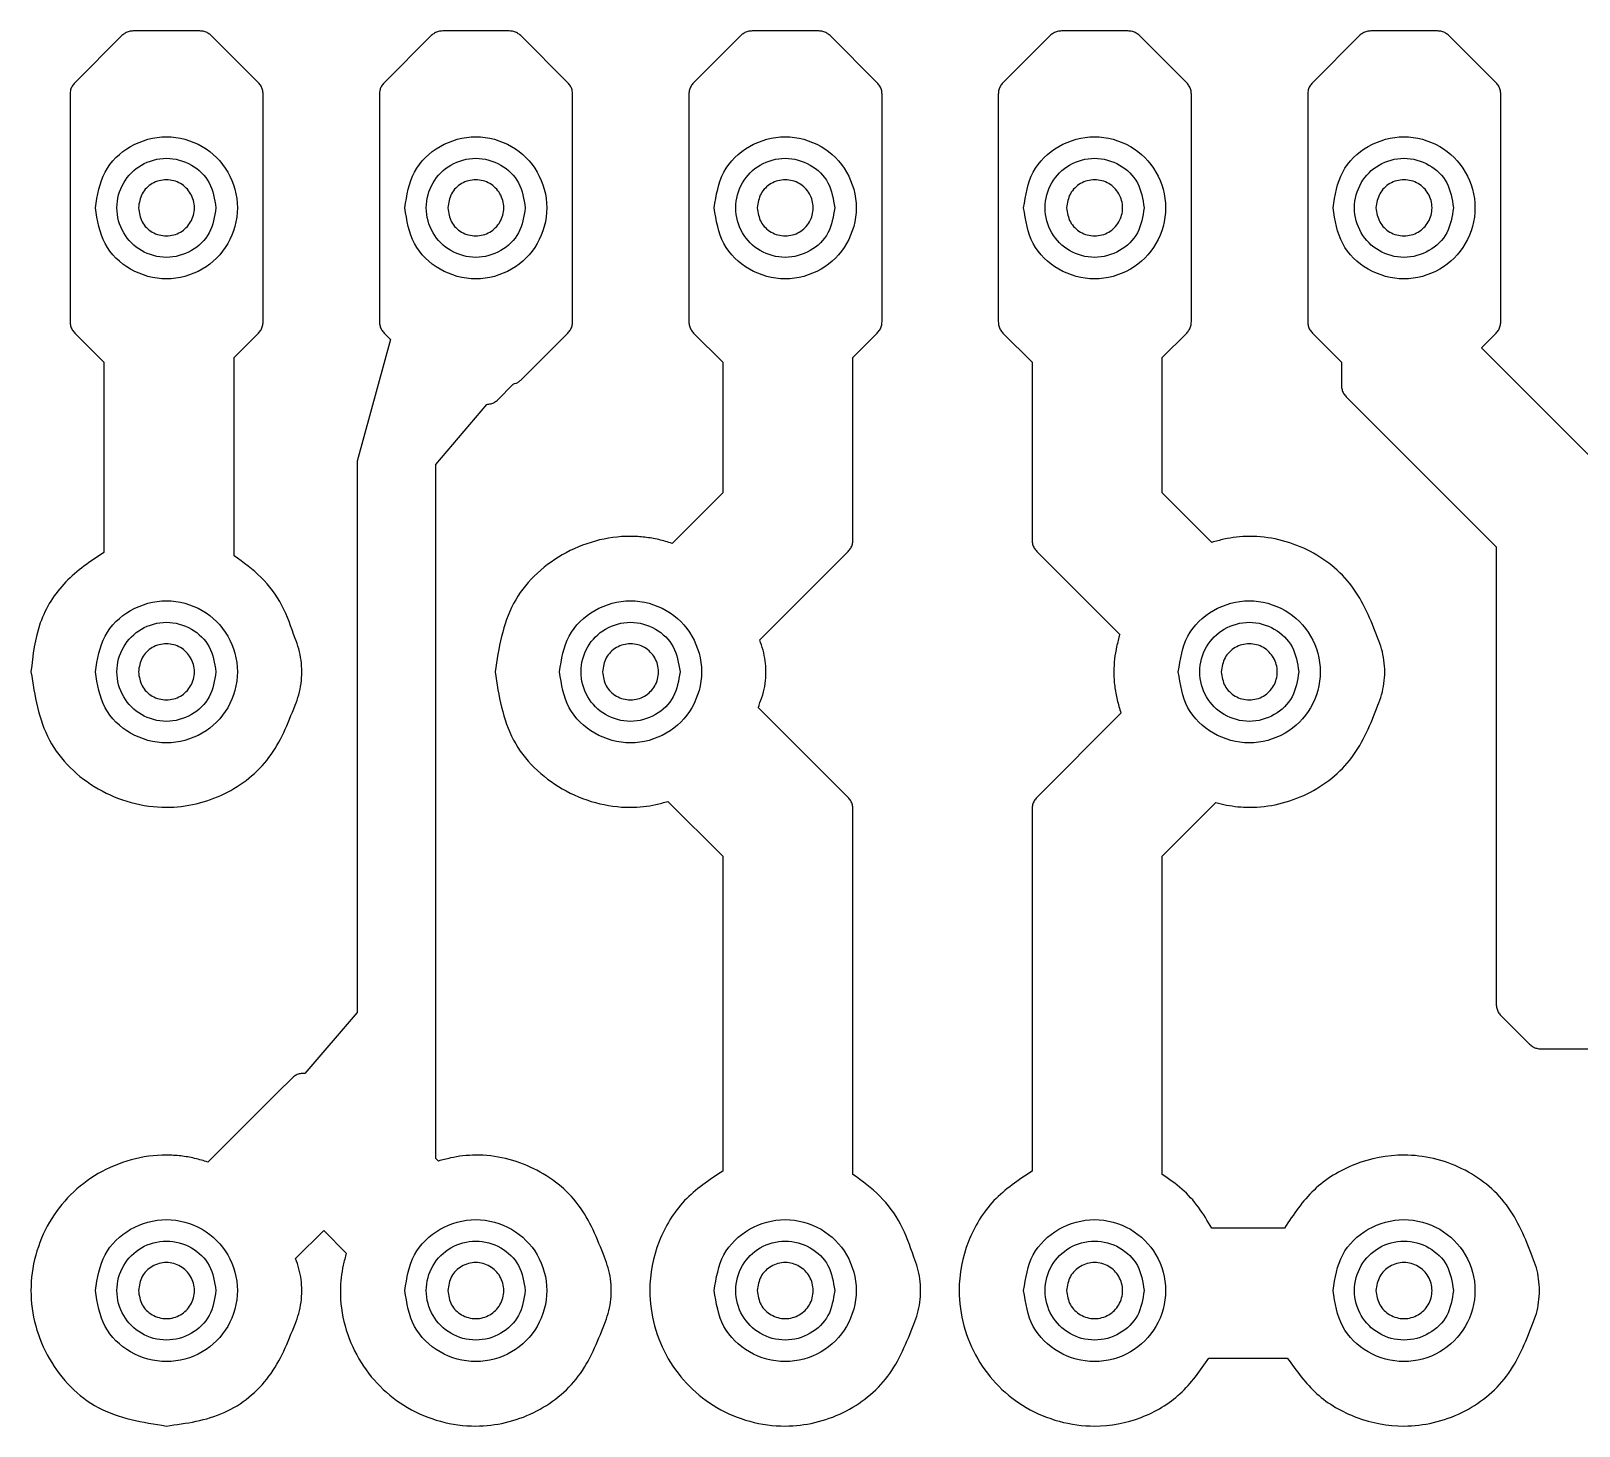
# Model space of a CAD drawing. Extents: x 3 to 107, y 3 to 87.
# Drawn here: x 31.87 to 44.57, y 15.51 to 26.96 of the extents above; entities that cross this region are included whole.
import ezdxf

# ---------------------------------------------------------------- set-up
doc = ezdxf.new("R2010")
doc.units = 0
doc.layers.add('ScottBernardi_VCdelay_PCB', color=7, linetype='CONTINUOUS')

msp = doc.modelspace()

# ---------------------------------------------------------------- linework, layer by layer
at = {"layer": 'ScottBernardi_VCdelay_PCB', "color": 7}
for points in [[(33.252833, 26.961747), (32.705675, 26.961747)], [(35.792833, 26.961747), (35.246028, 26.961747)], [(38.332833, 26.961747), (37.785675, 26.961747)], [(40.873186, 26.961747), (40.326381, 26.961747)], [(43.413539, 26.961747), (42.866381, 26.961747)], [(32.612189, 26.923294), (32.225192, 26.536297)], [(33.733317, 26.536297), (33.346319, 26.923294)], [(35.152542, 26.923294), (34.765192, 26.536297)], [(36.273317, 26.536297), (35.886319, 26.923294)], [(37.692189, 26.923294), (37.305544, 26.536297)], [(38.813317, 26.536297), (38.426319, 26.923294)], [(40.232894, 26.923294), (39.845544, 26.536297)], [(41.353669, 26.536297), (40.967025, 26.923294)], [(42.772542, 26.923294), (42.385544, 26.536297)], [(43.894022, 26.536297), (43.506672, 26.923294)], [(32.186386, 26.443164), (32.186386, 24.575206)], [(33.771769, 24.575206), (33.771769, 26.443164)], [(34.726739, 26.443164), (34.726739, 24.575206)], [(36.312122, 24.575206), (36.312122, 26.443164)], [(37.267092, 26.443164), (37.267092, 24.575206)], [(38.852475, 24.575206), (38.852475, 26.443164)], [(39.806739, 26.443164), (39.806739, 24.575206)], [(41.392122, 24.575206), (41.392122, 26.443164)], [(42.347092, 26.443164), (42.347092, 24.575206)], [(43.932475, 24.575206), (43.932475, 26.443164)], [(32.225192, 24.481367), (32.464375, 24.242183), (32.464375, 22.680436)], [(33.533292, 22.653272), (33.533292, 24.281694), (33.733317, 24.481367)], [(34.765192, 24.481367), (34.818461, 24.42845), (34.542942, 23.430442), (34.542942, 18.903244), (34.113964, 18.403006), (34.102322, 18.403006)], [(35.886319, 24.094369), (36.273317, 24.481367)], [(37.305544, 24.481367), (37.544375, 24.242183), (37.544375, 23.169739), (37.128803, 22.754519)], [(38.613292, 22.782389), (38.613292, 24.281694), (38.813317, 24.481367)], [(39.845544, 24.481367), (40.084375, 24.242889), (40.084375, 22.782389)], [(41.560044, 22.762986), (41.152939, 23.169739), (41.152939, 24.280989), (41.353669, 24.481367)], [(42.385544, 24.481367), (42.624375, 24.242536), (42.624375, 24.242536)], [(44.924839, 23.208544), (43.773019, 24.360364), (43.894022, 24.481367)], [(42.624375, 24.242536), (42.624375, 24.052036)], [(35.698642, 23.934208), (35.822819, 24.058386)], [(35.210044, 17.682986), (35.189583, 17.703094), (35.189583, 23.401161), (35.607272, 23.895756)], [(42.663181, 23.95855), (43.894375, 22.727003), (43.894375, 18.972036)], [(37.848117, 21.961828), (38.574839, 22.68855)], [(40.122828, 22.68855), (40.804042, 22.006983)], [(38.574839, 20.668544), (37.837533, 21.405497)], [(40.813919, 21.359989), (40.122828, 20.668544)], [(37.095289, 20.636089), (37.544375, 20.187003), (37.544375, 17.600083)], [(41.152939, 17.573625), (41.152939, 20.187003), (41.592147, 20.626211)], [(38.613292, 17.573272), (38.613292, 20.574706)], [(40.084375, 20.574706), (40.084375, 17.600083)], [(43.933181, 18.878197), (44.168836, 18.642894)], [(44.262322, 18.604089), (46.434375, 18.604089), (46.434375, 17.600083)], [(34.008836, 18.363847), (33.891008, 18.246019), (33.318803, 17.674167)], [(34.037764, 16.882181), (34.268833, 17.112897), (34.454394, 16.927336)], [(42.157297, 17.133006), (41.558986, 17.133006)], [(41.536056, 16.064442), (42.179875, 16.064442)]]:
    msp.add_lwpolyline(points, dxfattribs=at)
for points, knots in [([(32.705675, 26.961747), (32.694093, 26.960857), (32.671082, 26.959089), (32.638457, 26.945714), (32.620963, 26.930783), (32.612189, 26.923294)], [0, 0, 0, 0, 0.034719, 0.068977, 0.103444, 0.103444, 0.103444, 0.103444]), ([(33.346319, 26.923294), (33.337519, 26.930783), (33.319968, 26.945718), (33.287341, 26.959057), (33.264362, 26.960849), (33.252833, 26.961747)], [0, 0, 0, 0, 0.034529, 0.06886, 0.103423, 0.103423, 0.103423, 0.103423]), ([(35.246028, 26.961747), (35.234446, 26.960857), (35.211435, 26.959089), (35.17881, 26.945714), (35.161316, 26.930783), (35.152542, 26.923294)], [0, 0, 0, 0, 0.034719, 0.068977, 0.103444, 0.103444, 0.103444, 0.103444]), ([(35.886319, 26.923294), (35.877489, 26.930776), (35.859932, 26.945652), (35.827357, 26.959098), (35.804392, 26.96086), (35.792833, 26.961747)], [0, 0, 0, 0, 0.034591, 0.068777, 0.103418, 0.103418, 0.103418, 0.103418]), ([(37.785675, 26.961747), (37.774147, 26.960849), (37.751168, 26.959057), (37.718541, 26.945718), (37.70099, 26.930783), (37.692189, 26.923294)], [0, 0, 0, 0, 0.034563, 0.068894, 0.103423, 0.103423, 0.103423, 0.103423]), ([(38.426319, 26.923294), (38.417489, 26.930776), (38.399932, 26.945652), (38.367357, 26.959098), (38.344392, 26.96086), (38.332833, 26.961747)], [0, 0, 0, 0, 0.034591, 0.068777, 0.103418, 0.103418, 0.103418, 0.103418]), ([(40.326381, 26.961747), (40.314798, 26.960857), (40.291788, 26.959089), (40.259163, 26.945714), (40.241668, 26.930783), (40.232894, 26.923294)], [0, 0, 0, 0, 0.034719, 0.068977, 0.103444, 0.103444, 0.103444, 0.103444]), ([(40.967025, 26.923294), (40.958221, 26.930786), (40.940644, 26.945741), (40.907887, 26.959076), (40.884797, 26.960853), (40.873186, 26.961747)], [0, 0, 0, 0, 0.034539, 0.068955, 0.103764, 0.103764, 0.103764, 0.103764]), ([(42.866381, 26.961747), (42.854793, 26.960856), (42.831749, 26.959084), (42.799042, 26.945679), (42.781402, 26.930779), (42.772542, 26.923294)], [0, 0, 0, 0, 0.034732, 0.069075, 0.103739, 0.103739, 0.103739, 0.103739]), ([(43.506672, 26.923294), (43.497902, 26.93078), (43.480433, 26.945691), (43.447938, 26.959071), (43.425039, 26.960852), (43.413539, 26.961747)], [0, 0, 0, 0, 0.034456, 0.06863, 0.103103, 0.103103, 0.103103, 0.103103]), ([(32.225192, 26.536297), (32.217684, 26.527525), (32.202727, 26.51005), (32.189135, 26.477595), (32.187305, 26.454668), (32.186386, 26.443164)], [0, 0, 0, 0, 0.034512, 0.068751, 0.103235, 0.103235, 0.103235, 0.103235]), ([(33.771769, 26.443164), (33.770875, 26.454664), (33.769093, 26.477563), (33.755713, 26.510058), (33.740803, 26.527527), (33.733317, 26.536297)], [0, 0, 0, 0, 0.034473, 0.068646, 0.103103, 0.103103, 0.103103, 0.103103]), ([(34.765192, 26.536297), (34.757706, 26.527527), (34.742795, 26.510058), (34.729416, 26.477563), (34.727634, 26.454664), (34.726739, 26.443164)], [0, 0, 0, 0, 0.034456, 0.06863, 0.103103, 0.103103, 0.103103, 0.103103]), ([(36.312122, 26.443164), (36.311227, 26.454664), (36.309444, 26.477577), (36.295961, 26.510115), (36.280894, 26.527536), (36.273317, 26.536297)], [0, 0, 0, 0, 0.034475, 0.068683, 0.103291, 0.103291, 0.103291, 0.103291]), ([(37.305544, 26.536297), (37.298058, 26.5275), (37.283144, 26.509975), (37.2698, 26.477477), (37.267995, 26.45461), (37.267092, 26.443164)], [0, 0, 0, 0, 0.034519, 0.068765, 0.103082, 0.103082, 0.103082, 0.103082]), ([(38.852475, 26.443164), (38.85158, 26.454665), (38.849795, 26.477591), (38.836207, 26.510172), (38.820985, 26.527545), (38.813317, 26.536297)], [0, 0, 0, 0, 0.034476, 0.06872, 0.10348, 0.10348, 0.10348, 0.10348]), ([(39.845544, 26.536297), (39.837967, 26.527536), (39.8229, 26.510115), (39.809417, 26.477577), (39.807634, 26.454664), (39.806739, 26.443164)], [0, 0, 0, 0, 0.034608, 0.068816, 0.103291, 0.103291, 0.103291, 0.103291]), ([(41.392122, 26.443164), (41.391219, 26.45461), (41.389414, 26.477477), (41.37607, 26.509975), (41.361156, 26.5275), (41.353669, 26.536297)], [0, 0, 0, 0, 0.034317, 0.068563, 0.103082, 0.103082, 0.103082, 0.103082]), ([(42.385544, 26.536297), (42.378058, 26.527527), (42.363148, 26.510058), (42.349768, 26.477563), (42.347986, 26.454664), (42.347092, 26.443164)], [0, 0, 0, 0, 0.034456, 0.06863, 0.103103, 0.103103, 0.103103, 0.103103]), ([(43.932475, 26.443164), (43.93158, 26.454664), (43.929798, 26.477563), (43.916419, 26.510058), (43.901508, 26.527527), (43.894022, 26.536297)], [0, 0, 0, 0, 0.034473, 0.068646, 0.103103, 0.103103, 0.103103, 0.103103]), ([(32.394878, 25.509361), (32.410973, 25.40676), (32.442714, 25.204422), (32.674578, 24.98168), (32.97713, 24.89862), (33.282872, 24.98168), (33.50535, 25.204425), (33.588384, 25.509483), (33.505443, 25.814603), (33.282886, 26.037485), (32.97713, 26.120408), (32.674565, 26.037485), (32.442612, 25.8146), (32.410945, 25.612105), (32.394878, 25.509361)], [0, 0, 0, 0, 0.304385, 0.600272, 0.904829, 1.209386, 1.505273, 1.809658, 2.114434, 2.41033, 2.71487, 3.01941, 3.315306, 3.620082, 3.620082, 3.620082, 3.620082]), ([(34.934878, 25.509361), (34.950973, 25.40676), (34.982714, 25.204422), (35.214578, 24.98168), (35.51713, 24.89862), (35.822872, 24.98168), (36.04535, 25.204425), (36.128384, 25.509483), (36.045443, 25.814603), (35.822886, 26.037485), (35.51713, 26.120408), (35.214565, 26.037485), (34.982612, 25.8146), (34.950945, 25.612105), (34.934878, 25.509361)], [0, 0, 0, 0, 0.304385, 0.600272, 0.904829, 1.209386, 1.505273, 1.809658, 2.114434, 2.41033, 2.71487, 3.01941, 3.315306, 3.620082, 3.620082, 3.620082, 3.620082]), ([(37.475231, 25.509361), (37.491324, 25.406763), (37.52306, 25.204454), (37.754769, 24.981724), (38.057208, 24.898611), (38.362873, 24.981688), (38.58535, 25.204423), (38.668384, 25.509483), (38.585442, 25.814605), (38.362886, 26.037477), (38.057208, 26.120417), (37.754757, 26.037442), (37.522958, 25.814569), (37.491297, 25.612102), (37.475231, 25.509361)], [0, 0, 0, 0, 0.304382, 0.600204, 0.904521, 1.209079, 1.504965, 1.80935, 2.114127, 2.410022, 2.714562, 3.018863, 3.314694, 3.619467, 3.619467, 3.619467, 3.619467]), ([(40.014878, 25.509361), (40.030973, 25.40676), (40.062714, 25.204422), (40.294578, 24.98168), (40.59713, 24.89862), (40.902872, 24.98168), (41.12535, 25.204425), (41.208384, 25.509483), (41.125443, 25.814603), (40.902886, 26.037485), (40.59713, 26.120408), (40.294565, 26.037485), (40.062612, 25.8146), (40.030945, 25.612105), (40.014878, 25.509361)], [0, 0, 0, 0, 0.304385, 0.600272, 0.904829, 1.209386, 1.505273, 1.809658, 2.114434, 2.41033, 2.71487, 3.01941, 3.315306, 3.620082, 3.620082, 3.620082, 3.620082]), ([(42.554878, 25.509361), (42.570973, 25.406759), (42.602714, 25.20442), (42.834576, 24.981687), (43.137086, 24.898607), (43.442763, 24.981744), (43.665251, 25.204403), (43.748432, 25.509483), (43.665344, 25.814624), (43.442777, 26.03742), (43.137086, 26.120421), (42.834563, 26.037478), (42.602613, 25.814602), (42.570945, 25.612106), (42.554878, 25.509361)], [0, 0, 0, 0, 0.304385, 0.600272, 0.904829, 1.209235, 1.505177, 1.809583, 2.114379, 2.410331, 2.714719, 3.019259, 3.315155, 3.619931, 3.619931, 3.619931, 3.619931]), ([(33.384067, 25.509361), (33.372898, 25.581074), (33.350897, 25.722335), (33.189106, 25.87787), (32.97804, 25.935519), (32.764756, 25.877869), (32.609494, 25.722337), (32.551845, 25.509483), (32.609587, 25.29669), (32.764769, 25.141295), (32.97804, 25.083509), (33.189093, 25.141296), (33.350796, 25.296688), (33.37287, 25.437791), (33.384067, 25.509361)], [0, 0, 0, 0, 0.212699, 0.418977, 0.63144, 0.843903, 1.050181, 1.26288, 1.475189, 1.681457, 1.893937, 2.106418, 2.312686, 2.524994, 2.524994, 2.524994, 2.524994]), ([(35.924067, 25.509361), (35.912898, 25.581074), (35.890897, 25.722335), (35.729106, 25.87787), (35.51804, 25.935519), (35.304756, 25.877869), (35.149494, 25.722337), (35.091845, 25.509483), (35.149587, 25.29669), (35.304769, 25.141295), (35.51804, 25.083509), (35.729093, 25.141296), (35.890796, 25.296688), (35.91287, 25.437791), (35.924067, 25.509361)], [0, 0, 0, 0, 0.212699, 0.418977, 0.63144, 0.843903, 1.050181, 1.26288, 1.475189, 1.681457, 1.893937, 2.106418, 2.312686, 2.524994, 2.524994, 2.524994, 2.524994]), ([(38.464067, 25.509361), (38.452898, 25.581074), (38.430898, 25.722335), (38.269104, 25.877869), (38.058074, 25.935514), (37.84484, 25.87789), (37.68974, 25.722284), (37.632248, 25.509483), (37.689832, 25.296743), (37.844854, 25.141275), (38.058074, 25.083514), (38.269092, 25.141297), (38.430796, 25.296687), (38.45287, 25.437791), (38.464067, 25.509361)], [0, 0, 0, 0, 0.212699, 0.418977, 0.63144, 0.843815, 1.049973, 1.262648, 1.474933, 1.681081, 1.893473, 2.105953, 2.312222, 2.52453, 2.52453, 2.52453, 2.52453]), ([(41.004067, 25.509361), (40.992926, 25.58107), (40.970983, 25.722311), (40.809215, 25.877941), (40.59804, 25.935492), (40.384649, 25.87794), (40.229395, 25.722314), (40.171894, 25.509483), (40.229488, 25.296714), (40.384662, 25.141224), (40.598039, 25.083536), (40.809203, 25.141225), (40.970882, 25.296711), (40.992898, 25.437795), (41.004067, 25.509361)], [0, 0, 0, 0, 0.212679, 0.418901, 0.631516, 0.84413, 1.050353, 1.263031, 1.475319, 1.681532, 1.894164, 2.106795, 2.313009, 2.525296, 2.525296, 2.525296, 2.525296]), ([(43.544067, 25.509361), (43.532898, 25.581075), (43.510897, 25.722336), (43.349107, 25.877863), (43.138084, 25.935532), (42.924865, 25.877805), (42.769593, 25.722359), (42.711796, 25.509483), (42.769686, 25.296669), (42.924878, 25.14136), (43.138084, 25.083496), (43.349095, 25.141303), (43.510796, 25.296686), (43.53287, 25.437791), (43.544067, 25.509361)], [0, 0, 0, 0, 0.212699, 0.418977, 0.63144, 0.843752, 1.050085, 1.262805, 1.475134, 1.681458, 1.893787, 2.106267, 2.312535, 2.524844, 2.524844, 2.524844, 2.524844]), ([(32.747656, 25.509361), (32.753998, 25.549991), (32.766489, 25.630007), (32.858092, 25.718019), (32.977499, 25.750719), (33.098188, 25.718076), (33.186064, 25.62999), (33.218669, 25.509483), (33.185972, 25.389038), (33.098175, 25.301089), (32.977499, 25.26831), (32.858104, 25.301147), (32.76659, 25.389015), (32.754026, 25.468875), (32.747656, 25.509361)], [0, 0, 0, 0, 0.120512, 0.237338, 0.357442, 0.477697, 0.594468, 0.71496, 0.83506, 0.951822, 1.072094, 1.192215, 1.309032, 1.429153, 1.429153, 1.429153, 1.429153]), ([(35.287303, 25.509361), (35.293647, 25.549995), (35.306143, 25.63004), (35.397898, 25.718056), (35.517377, 25.750723), (35.638079, 25.718019), (35.725966, 25.630009), (35.758717, 25.509483), (35.725873, 25.389018), (35.638065, 25.301145), (35.517377, 25.268305), (35.397911, 25.30111), (35.306245, 25.388982), (35.293674, 25.46887), (35.287303, 25.509361)], [0, 0, 0, 0, 0.120515, 0.237406, 0.35775, 0.477853, 0.59468, 0.715192, 0.835313, 0.95213, 1.072251, 1.192611, 1.309493, 1.429617, 1.429617, 1.429617, 1.429617]), ([(37.828008, 25.509361), (37.834322, 25.549984), (37.846751, 25.629956), (37.93817, 25.718032), (38.05749, 25.750728), (38.178078, 25.71801), (38.265966, 25.630012), (38.298717, 25.509483), (38.265873, 25.389016), (38.178064, 25.301154), (38.05749, 25.2683), (37.938183, 25.301133), (37.846852, 25.389066), (37.834349, 25.468881), (37.828008, 25.509361)], [0, 0, 0, 0, 0.120488, 0.237194, 0.35721, 0.477314, 0.59414, 0.714652, 0.834773, 0.95159, 1.071711, 1.191743, 1.308441, 1.428538, 1.428538, 1.428538, 1.428538]), ([(40.367656, 25.509361), (40.373998, 25.549991), (40.38649, 25.630009), (40.47809, 25.718012), (40.597455, 25.750732), (40.718079, 25.718011), (40.805966, 25.630011), (40.838717, 25.509483), (40.805873, 25.389016), (40.718066, 25.301153), (40.597455, 25.268296), (40.478102, 25.301154), (40.386591, 25.389013), (40.374026, 25.468874), (40.367656, 25.509361)], [0, 0, 0, 0, 0.120512, 0.237338, 0.357442, 0.477546, 0.594372, 0.714884, 0.835005, 0.951822, 1.071943, 1.192064, 1.308881, 1.429002, 1.429002, 1.429002, 1.429002]), ([(42.907656, 25.509361), (42.913998, 25.549991), (42.926489, 25.630007), (43.018092, 25.718019), (43.137499, 25.750719), (43.258188, 25.718076), (43.346064, 25.62999), (43.378669, 25.509483), (43.345972, 25.389038), (43.258175, 25.301089), (43.137499, 25.26831), (43.018104, 25.301147), (42.92659, 25.389015), (42.914026, 25.468875), (42.907656, 25.509361)], [0, 0, 0, 0, 0.120512, 0.237338, 0.357442, 0.477697, 0.594468, 0.71496, 0.83506, 0.951822, 1.072094, 1.192215, 1.309032, 1.429153, 1.429153, 1.429153, 1.429153]), ([(32.186386, 24.575206), (32.187304, 24.56359), (32.18913, 24.540473), (32.202677, 24.507756), (32.217678, 24.490173), (32.225192, 24.481367)], [0, 0, 0, 0, 0.034822, 0.069301, 0.103896, 0.103896, 0.103896, 0.103896]), ([(33.733317, 24.481367), (33.740808, 24.490171), (33.755763, 24.507748), (33.769098, 24.540504), (33.770876, 24.563595), (33.771769, 24.575206)], [0, 0, 0, 0, 0.034539, 0.068955, 0.103764, 0.103764, 0.103764, 0.103764]), ([(34.726739, 24.575206), (34.727633, 24.563595), (34.72941, 24.540504), (34.742745, 24.507748), (34.7577, 24.490171), (34.765192, 24.481367)], [0, 0, 0, 0, 0.03481, 0.069225, 0.103764, 0.103764, 0.103764, 0.103764]), ([(36.273317, 24.481367), (36.280899, 24.490162), (36.296011, 24.507691), (36.309449, 24.540491), (36.311228, 24.563594), (36.312122, 24.575206)], [0, 0, 0, 0, 0.03469, 0.06914, 0.103952, 0.103952, 0.103952, 0.103952]), ([(37.267092, 24.575206), (37.267986, 24.563595), (37.269763, 24.540504), (37.283098, 24.507748), (37.298053, 24.490171), (37.305544, 24.481367)], [0, 0, 0, 0, 0.03481, 0.069225, 0.103764, 0.103764, 0.103764, 0.103764]), ([(38.813317, 24.481367), (38.82099, 24.490152), (38.836258, 24.507634), (38.849801, 24.540477), (38.851581, 24.563593), (38.852475, 24.575206)], [0, 0, 0, 0, 0.034843, 0.069328, 0.104141, 0.104141, 0.104141, 0.104141]), ([(39.806739, 24.575206), (39.807633, 24.563594), (39.809412, 24.540491), (39.82285, 24.507691), (39.837962, 24.490162), (39.845544, 24.481367)], [0, 0, 0, 0, 0.034811, 0.069261, 0.103952, 0.103952, 0.103952, 0.103952]), ([(41.353669, 24.481367), (41.361161, 24.490171), (41.376116, 24.507748), (41.389451, 24.540504), (41.391228, 24.563595), (41.392122, 24.575206)], [0, 0, 0, 0, 0.034539, 0.068955, 0.103764, 0.103764, 0.103764, 0.103764]), ([(42.347092, 24.575206), (42.347986, 24.563595), (42.349763, 24.540504), (42.363098, 24.507748), (42.378053, 24.490171), (42.385544, 24.481367)], [0, 0, 0, 0, 0.03481, 0.069225, 0.103764, 0.103764, 0.103764, 0.103764]), ([(43.894022, 24.481367), (43.901513, 24.490171), (43.916469, 24.507748), (43.929803, 24.540504), (43.931581, 24.563595), (43.932475, 24.575206)], [0, 0, 0, 0, 0.034539, 0.068955, 0.103764, 0.103764, 0.103764, 0.103764]), ([(35.822819, 24.058386), (35.823125, 24.058851), (35.823728, 24.05977), (35.824495, 24.06129), (35.830149, 24.068167), (35.848733, 24.067258), (35.86839, 24.079619), (35.880317, 24.089431), (35.886319, 24.094369)], [0, 0, 0, 0, 0.001668, 0.003295, 0.005098, 0.028008, 0.051019, 0.074335, 0.074335, 0.074335, 0.074335]), ([(42.624375, 24.052036), (42.625274, 24.040507), (42.627066, 24.017515), (42.640509, 23.984845), (42.655601, 23.967342), (42.663181, 23.95855)], [0, 0, 0, 0, 0.034565, 0.068931, 0.103611, 0.103611, 0.103611, 0.103611]), ([(35.607272, 23.895756), (35.618489, 23.89685), (35.640918, 23.899039), (35.672695, 23.912347), (35.689976, 23.926907), (35.698642, 23.934208)], [0, 0, 0, 0, 0.033697, 0.067376, 0.101245, 0.101245, 0.101245, 0.101245]), ([(37.128803, 22.754519), (37.092597, 22.765607), (37.019564, 22.787971), (36.905066, 22.807326), (36.633562, 22.823379), (36.208773, 22.706829), (35.767012, 22.281967), (35.70644, 21.89568), (35.675711, 21.699714)], [0, 0, 0, 0, 0.113505, 0.22896, 0.347317, 0.92835, 1.492877, 2.074146, 2.074146, 2.074146, 2.074146]), ([(38.574839, 22.68855), (38.58233, 22.697354), (38.597286, 22.714931), (38.61062, 22.747688), (38.612398, 22.770778), (38.613292, 22.782389)], [0, 0, 0, 0, 0.034539, 0.068955, 0.103764, 0.103764, 0.103764, 0.103764]), ([(40.084375, 22.782389), (40.085269, 22.770778), (40.087047, 22.747688), (40.100381, 22.714931), (40.115337, 22.697354), (40.122828, 22.68855)], [0, 0, 0, 0, 0.03481, 0.069225, 0.103764, 0.103764, 0.103764, 0.103764]), ([(42.923883, 21.974881), (42.864252, 22.125784), (42.746004, 22.425025), (42.352964, 22.735894), (41.994929, 22.821518), (41.762384, 22.807636), (41.65948, 22.790128), (41.593058, 22.771997), (41.560044, 22.762986)], [0, 0, 0, 0, 0.479682, 0.951206, 1.439256, 1.545229, 1.649083, 1.75171, 1.75171, 1.75171, 1.75171]), ([(32.464375, 22.680436), (32.353957, 22.606776), (32.133033, 22.459397), (31.910914, 22.105922), (31.88095, 21.836659), (31.865711, 21.699714)], [0, 0, 0, 0, 0.395558, 0.791431, 1.201142, 1.201142, 1.201142, 1.201142]), ([(34.034236, 21.974881), (34.002366, 22.066987), (33.939206, 22.249523), (33.764951, 22.48556), (33.610356, 22.59748), (33.533292, 22.653272)], [0, 0, 0, 0, 0.29137, 0.577439, 0.861794, 0.861794, 0.861794, 0.861794]), ([(32.394878, 21.699714), (32.41094, 21.596995), (32.442596, 21.394561), (32.674618, 21.171835), (32.97713, 21.08907), (33.28283, 21.171835), (33.505471, 21.394558), (33.58837, 21.699704), (33.505392, 22.004843), (33.282904, 22.22774), (32.97713, 22.310809), (32.674545, 22.227739), (32.442671, 22.004846), (32.410962, 21.802399), (32.394878, 21.699714)], [0, 0, 0, 0, 0.304688, 0.600464, 0.90498, 1.209496, 1.505272, 1.80996, 2.114584, 2.410536, 2.715096, 3.019657, 3.315608, 3.620233, 3.620233, 3.620233, 3.620233]), ([(36.204878, 21.699714), (36.220941, 21.596994), (36.252596, 21.394559), (36.484616, 21.171842), (36.787087, 21.089057), (37.092722, 21.1719), (37.315373, 21.394536), (37.398419, 21.699704), (37.315294, 22.004864), (37.092795, 22.227675), (36.787086, 22.310822), (36.484543, 22.227732), (36.252672, 22.004847), (36.220962, 21.8024), (36.204878, 21.699714)], [0, 0, 0, 0, 0.304688, 0.600464, 0.90498, 1.209345, 1.505176, 1.809884, 2.11453, 2.410536, 2.714946, 3.019506, 3.315457, 3.620082, 3.620082, 3.620082, 3.620082]), ([(41.284525, 21.699714), (41.300617, 21.596988), (41.332335, 21.394508), (41.564537, 21.171855), (41.867095, 21.089066), (42.172832, 21.171834), (42.395471, 21.394558), (42.47837, 21.699704), (42.395392, 22.004843), (42.172905, 22.227741), (41.867095, 22.310813), (41.564465, 22.227718), (41.33241, 22.004899), (41.300638, 21.802406), (41.284525, 21.699714)], [0, 0, 0, 0, 0.304712, 0.600608, 0.905212, 1.209728, 1.505504, 1.810192, 2.114817, 2.410768, 2.715329, 3.019978, 3.316049, 3.620698, 3.620698, 3.620698, 3.620698]), ([(33.384067, 21.699714), (33.372865, 21.771309), (33.35078, 21.912473), (33.189145, 22.068024), (32.978041, 22.125968), (32.764714, 22.068025), (32.609616, 21.91247), (32.551832, 21.699704), (32.609537, 21.48693), (32.764787, 21.33155), (32.97804, 21.273911), (33.189073, 21.33155), (33.350855, 21.486933), (33.372887, 21.628085), (33.384067, 21.699714)], [0, 0, 0, 0, 0.212397, 0.418785, 0.631289, 0.843793, 1.050182, 1.262579, 1.475038, 1.681252, 1.893711, 2.106171, 2.312384, 2.524844, 2.524844, 2.524844, 2.524844]), ([(33.384067, 21.699714), (33.372865, 21.771309), (33.35078, 21.912473), (33.189145, 22.068024), (32.978041, 22.125968), (32.764714, 22.068025), (32.609616, 21.91247), (32.551832, 21.699704), (32.609537, 21.48693), (32.764787, 21.33155), (32.97804, 21.273911), (33.189073, 21.33155), (33.350855, 21.486933), (33.372887, 21.628085), (33.384067, 21.699714)], [0, 0, 0, 0, 0.212397, 0.418785, 0.631289, 0.843793, 1.050182, 1.262579, 1.475038, 1.681252, 1.893711, 2.106171, 2.312384, 2.524844, 2.524844, 2.524844, 2.524844]), ([(37.194067, 21.699714), (37.182865, 21.771309), (37.160779, 21.912475), (36.999147, 22.068017), (36.788084, 22.125982), (36.574823, 22.06796), (36.419714, 21.912492), (36.361783, 21.699704), (36.419636, 21.486909), (36.574896, 21.331615), (36.788084, 21.273897), (36.999075, 21.331557), (37.160855, 21.486932), (37.182886, 21.628084), (37.194067, 21.699714)], [0, 0, 0, 0, 0.212397, 0.418785, 0.631289, 0.843642, 1.050086, 1.262503, 1.474984, 1.681252, 1.893561, 2.10602, 2.312233, 2.524693, 2.524693, 2.524693, 2.524693]), ([(37.194067, 21.699714), (37.182865, 21.771309), (37.160779, 21.912475), (36.999147, 22.068017), (36.788084, 22.125982), (36.574823, 22.06796), (36.419714, 21.912492), (36.361783, 21.699704), (36.419636, 21.486909), (36.574896, 21.331615), (36.788084, 21.273897), (36.999075, 21.331557), (37.160855, 21.486932), (37.182886, 21.628084), (37.194067, 21.699714)], [0, 0, 0, 0, 0.212397, 0.418785, 0.631289, 0.843642, 1.050086, 1.262503, 1.474984, 1.681252, 1.893561, 2.10602, 2.312233, 2.524693, 2.524693, 2.524693, 2.524693]), ([(40.804042, 22.006983), (40.795047, 21.974), (40.776959, 21.907666), (40.75975, 21.80488), (40.752927, 21.695872), (40.76063, 21.583073), (40.781191, 21.469322), (40.803055, 21.396282), (40.813919, 21.359989)], [0, 0, 0, 0, 0.102516, 0.206175, 0.31205, 0.429452, 0.544459, 0.658044, 0.658044, 0.658044, 0.658044]), ([(42.274067, 21.699714), (42.262865, 21.771309), (42.240779, 21.912473), (42.079146, 22.068025), (41.868007, 22.125973), (41.654629, 22.068004), (41.49937, 21.912523), (41.441429, 21.699704), (41.499291, 21.486877), (41.654703, 21.331571), (41.868007, 21.273906), (42.079074, 21.331549), (42.240855, 21.486934), (42.262886, 21.628085), (42.274067, 21.699714)], [0, 0, 0, 0, 0.212397, 0.418785, 0.631289, 0.843882, 1.050391, 1.262811, 1.475295, 1.681628, 1.894176, 2.106636, 2.312849, 2.525308, 2.525308, 2.525308, 2.525308]), ([(42.274067, 21.699714), (42.262865, 21.771309), (42.240779, 21.912473), (42.079146, 22.068025), (41.868007, 22.125973), (41.654629, 22.068004), (41.49937, 21.912523), (41.441429, 21.699704), (41.499291, 21.486877), (41.654703, 21.331571), (41.868007, 21.273906), (42.079074, 21.331549), (42.240855, 21.486934), (42.262886, 21.628085), (42.274067, 21.699714)], [0, 0, 0, 0, 0.212397, 0.418785, 0.631289, 0.843882, 1.050391, 1.262811, 1.475295, 1.681628, 1.894176, 2.106636, 2.312849, 2.525308, 2.525308, 2.525308, 2.525308]), ([(32.747656, 21.699714), (32.754014, 21.740284), (32.766548, 21.820253), (32.858072, 21.908272), (32.977499, 21.94112), (33.098208, 21.90833), (33.186007, 21.820232), (33.218669, 21.699748), (33.186029, 21.57928), (33.098155, 21.491343), (32.977499, 21.458711), (32.858124, 21.4914), (32.766532, 21.579261), (32.754009, 21.659168), (32.747656, 21.699714)], [0, 0, 0, 0, 0.12036, 0.237242, 0.357367, 0.477642, 0.594469, 0.714809, 0.83506, 0.951767, 1.072019, 1.192119, 1.308881, 1.429153, 1.429153, 1.429153, 1.429153]), ([(34.034236, 21.4249), (34.045122, 21.4536), (34.067118, 21.511589), (34.085245, 21.604259), (34.091838, 21.699613), (34.08524, 21.794977), (34.067018, 21.887725), (34.045113, 21.945964), (34.034236, 21.974881)], [0, 0, 0, 0, 0.091948, 0.185785, 0.282021, 0.377958, 0.471808, 0.564361, 0.564361, 0.564361, 0.564361]), ([(36.557656, 21.699714), (36.564014, 21.740284), (36.576548, 21.820253), (36.668072, 21.908272), (36.787499, 21.94112), (36.908208, 21.90833), (36.996007, 21.820232), (37.028669, 21.699748), (36.996029, 21.57928), (36.908155, 21.491343), (36.787499, 21.458711), (36.668124, 21.4914), (36.576532, 21.579261), (36.564009, 21.659168), (36.557656, 21.699714)], [0, 0, 0, 0, 0.12036, 0.237242, 0.357367, 0.477642, 0.594469, 0.714809, 0.83506, 0.951767, 1.072019, 1.192119, 1.308881, 1.429153, 1.429153, 1.429153, 1.429153]), ([(37.837533, 21.405497), (37.838196, 21.407737), (37.839495, 21.412123), (37.842155, 21.418408), (37.851083, 21.452489), (37.878107, 21.511266), (37.894796, 21.604434), (37.901922, 21.698058), (37.89534, 21.790359), (37.877968, 21.878496), (37.858021, 21.93418), (37.848117, 21.961828)], [0, 0, 0, 0, 0.007004, 0.013714, 0.020425, 0.112551, 0.206345, 0.30251, 0.393804, 0.483045, 0.571049, 0.571049, 0.571049, 0.571049]), ([(41.637303, 21.699714), (41.643663, 21.740289), (41.656202, 21.820286), (41.747878, 21.908309), (41.867377, 21.941124), (41.988098, 21.908274), (42.075909, 21.820251), (42.108717, 21.699748), (42.07593, 21.57926), (41.988045, 21.4914), (41.867377, 21.458707), (41.747931, 21.491364), (41.656186, 21.579228), (41.643658, 21.659164), (41.637303, 21.699714)], [0, 0, 0, 0, 0.120364, 0.23731, 0.357674, 0.477799, 0.594681, 0.715041, 0.835313, 0.952075, 1.072175, 1.192515, 1.309342, 1.429617, 1.429617, 1.429617, 1.429617]), ([(42.923883, 21.4249), (42.934792, 21.453601), (42.956835, 21.511593), (42.975169, 21.604242), (42.981876, 21.699613), (42.975164, 21.794994), (42.956735, 21.887721), (42.934783, 21.945963), (42.923883, 21.974881)], [0, 0, 0, 0, 0.091978, 0.185849, 0.282092, 0.378035, 0.471918, 0.564501, 0.564501, 0.564501, 0.564501]), ([(31.865711, 21.699714), (31.89642, 21.503836), (31.956963, 21.117667), (32.399161, 20.692891), (32.946553, 20.542493), (33.462742, 20.663255), (33.856399, 20.974725), (33.974615, 21.273976), (34.034236, 21.4249)], [0, 0, 0, 0, 0.58103, 1.145492, 1.726522, 2.214643, 2.68625, 3.166113, 3.166113, 3.166113, 3.166113]), ([(35.675711, 21.699714), (35.706451, 21.50382), (35.767055, 21.117617), (36.208802, 20.693086), (36.629563, 20.577141), (36.893211, 20.591789), (36.996284, 20.608388), (37.06245, 20.626901), (37.095289, 20.636089)], [0, 0, 0, 0, 0.58103, 1.145492, 1.726522, 1.832939, 1.9367, 2.038943, 2.038943, 2.038943, 2.038943]), ([(41.592147, 20.626211), (41.621903, 20.619111), (41.681731, 20.604835), (41.773835, 20.591182), (41.998794, 20.579395), (42.352954, 20.663718), (42.74607, 20.974649), (42.864267, 21.273941), (42.923883, 21.4249)], [0, 0, 0, 0, 0.091748, 0.18447, 0.278844, 0.766877, 1.238351, 1.718174, 1.718174, 1.718174, 1.718174]), ([(38.613292, 20.574706), (38.612401, 20.586293), (38.610629, 20.609338), (38.597224, 20.642044), (38.582324, 20.659684), (38.574839, 20.668544)], [0, 0, 0, 0, 0.034732, 0.069075, 0.103739, 0.103739, 0.103739, 0.103739]), ([(40.122828, 20.668544), (40.115343, 20.659684), (40.100443, 20.642044), (40.087038, 20.609338), (40.085266, 20.586293), (40.084375, 20.574706)], [0, 0, 0, 0, 0.034664, 0.069007, 0.103739, 0.103739, 0.103739, 0.103739]), ([(43.894375, 18.972036), (43.89529, 18.960444), (43.89711, 18.937373), (43.910728, 18.904706), (43.925674, 18.88706), (43.933181, 18.878197)], [0, 0, 0, 0, 0.034744, 0.069151, 0.103871, 0.103871, 0.103871, 0.103871]), ([(44.168836, 18.642894), (44.177612, 18.635384), (44.195113, 18.620407), (44.227697, 18.606819), (44.250735, 18.605003), (44.262322, 18.604089)], [0, 0, 0, 0, 0.034522, 0.068845, 0.103576, 0.103576, 0.103576, 0.103576]), ([(34.102322, 18.403006), (34.090734, 18.402092), (34.067683, 18.400274), (34.035056, 18.386582), (34.017603, 18.371449), (34.008836, 18.363847)], [0, 0, 0, 0, 0.034733, 0.069091, 0.103765, 0.103765, 0.103765, 0.103765]), ([(33.318803, 17.674167), (33.282604, 17.685326), (33.209602, 17.70783), (33.095039, 17.727037), (32.823751, 17.742931), (32.394854, 17.626446), (31.970918, 17.202034), (31.812399, 16.618677), (31.970713, 16.04148), (32.395653, 15.598941), (32.7818, 15.538444), (32.977667, 15.507758)], [0, 0, 0, 0, 0.113547, 0.22899, 0.347342, 0.928371, 1.492834, 2.073863, 2.654893, 3.219356, 3.800385, 3.800385, 3.800385, 3.800385]), ([(36.573883, 16.894528), (36.514267, 17.04549), (36.396073, 17.344789), (36.002944, 17.65567), (35.644923, 17.741065), (35.412398, 17.72735), (35.309475, 17.71006), (35.243057, 17.691975), (35.210044, 17.682986)], [0, 0, 0, 0, 0.479822, 0.951297, 1.439329, 1.545296, 1.649122, 1.751727, 1.751727, 1.751727, 1.751727]), ([(44.193883, 16.894528), (44.134284, 17.045447), (44.016122, 17.34466), (43.62275, 17.656181), (43.163486, 17.763568), (42.731385, 17.679555), (42.377899, 17.46598), (42.230788, 17.243932), (42.157297, 17.133006)], [0, 0, 0, 0, 0.479822, 0.951297, 1.439329, 1.849274, 2.24511, 2.640248, 2.640248, 2.640248, 2.640248]), ([(37.544375, 17.600083), (37.433485, 17.52652), (37.211554, 17.379294), (36.998048, 17.025647), (36.908529, 16.563443), (37.051115, 16.037259), (37.47556, 15.613049), (38.027468, 15.462489), (38.542486, 15.583166), (38.93644, 15.894578), (39.054388, 16.193911), (39.113883, 16.3449)], [0, 0, 0, 0, 0.39521, 0.790956, 1.200653, 1.781679, 2.346077, 2.926867, 3.414958, 3.886444, 4.366336, 4.366336, 4.366336, 4.366336]), ([(39.113883, 16.894528), (39.08212, 16.986676), (39.019182, 17.169265), (38.844817, 17.405251), (38.690339, 17.517358), (38.613292, 17.573272)], [0, 0, 0, 0, 0.291362, 0.577324, 0.861874, 0.861874, 0.861874, 0.861874]), ([(40.084375, 17.600083), (39.973396, 17.526531), (39.75133, 17.379355), (39.5377, 17.025669), (39.448169, 16.563441), (39.590806, 16.037239), (40.015236, 15.612963), (40.534349, 15.471761), (40.98275, 15.555343), (41.318994, 15.754824), (41.463639, 15.961146), (41.536056, 16.064442)], [0, 0, 0, 0, 0.395406, 0.791201, 1.2009, 1.781929, 2.346392, 2.927422, 3.316461, 3.690509, 4.065534, 4.065534, 4.065534, 4.065534]), ([(41.558986, 17.133006), (41.524687, 17.191551), (41.456435, 17.308049), (41.318737, 17.45873), (41.208221, 17.535315), (41.152939, 17.573625)], [0, 0, 0, 0, 0.203243, 0.404428, 0.60579, 0.60579, 0.60579, 0.60579]), ([(32.394878, 16.619714), (32.41094, 16.516995), (32.442596, 16.314561), (32.674618, 16.091835), (32.97713, 16.00907), (33.282833, 16.091836), (33.505463, 16.314557), (33.588379, 16.619626), (33.505349, 16.924649), (33.282872, 17.147396), (32.97713, 17.230454), (32.674578, 17.147395), (32.442714, 16.924653), (32.410973, 16.722315), (32.394878, 16.619714)], [0, 0, 0, 0, 0.304688, 0.600464, 0.90498, 1.209496, 1.505272, 1.80996, 2.114345, 2.410231, 2.714789, 3.019346, 3.315232, 3.619618, 3.619618, 3.619618, 3.619618]), ([(34.934878, 16.619714), (34.95094, 16.516995), (34.982596, 16.314561), (35.214618, 16.091835), (35.51713, 16.00907), (35.822833, 16.091836), (36.045463, 16.314557), (36.128379, 16.619626), (36.045349, 16.924649), (35.822872, 17.147396), (35.51713, 17.230454), (35.214578, 17.147395), (34.982714, 16.924653), (34.950973, 16.722315), (34.934878, 16.619714)], [0, 0, 0, 0, 0.304688, 0.600464, 0.90498, 1.209496, 1.505272, 1.80996, 2.114345, 2.410231, 2.714789, 3.019346, 3.315232, 3.619618, 3.619618, 3.619618, 3.619618]), ([(37.475231, 16.619714), (37.491292, 16.516998), (37.522942, 16.314592), (37.754809, 16.091878), (38.057208, 16.009061), (38.362833, 16.091844), (38.585463, 16.314555), (38.66838, 16.619626), (38.585349, 16.924651), (38.362873, 17.147388), (38.057208, 17.230464), (37.754769, 17.147351), (37.52306, 16.924621), (37.491324, 16.722312), (37.475231, 16.619714)], [0, 0, 0, 0, 0.304685, 0.600396, 0.904672, 1.209188, 1.504964, 1.809652, 2.114037, 2.409924, 2.714481, 3.018798, 3.31462, 3.619002, 3.619002, 3.619002, 3.619002]), ([(40.014878, 16.619714), (40.03094, 16.516995), (40.062596, 16.314561), (40.294618, 16.091835), (40.59713, 16.00907), (40.902833, 16.091836), (41.125463, 16.314557), (41.208379, 16.619626), (41.125349, 16.924649), (40.902872, 17.147396), (40.59713, 17.230454), (40.294578, 17.147395), (40.062714, 16.924653), (40.030973, 16.722315), (40.014878, 16.619714)], [0, 0, 0, 0, 0.304688, 0.600464, 0.90498, 1.209496, 1.505272, 1.80996, 2.114345, 2.410231, 2.714789, 3.019346, 3.315232, 3.619618, 3.619618, 3.619618, 3.619618]), ([(42.554878, 16.619714), (42.570941, 16.516994), (42.602596, 16.314559), (42.834616, 16.091842), (43.137086, 16.009057), (43.442724, 16.0919), (43.665364, 16.314535), (43.748428, 16.619626), (43.66525, 16.924671), (43.442763, 17.147331), (43.137086, 17.230468), (42.834576, 17.147388), (42.602714, 16.924655), (42.570973, 16.722316), (42.554878, 16.619714)], [0, 0, 0, 0, 0.304688, 0.600464, 0.90498, 1.209345, 1.505176, 1.809884, 2.11429, 2.410232, 2.714638, 3.019195, 3.315082, 3.619467, 3.619467, 3.619467, 3.619467]), ([(33.384067, 16.619714), (33.372903, 16.691402), (33.350914, 16.832602), (33.189053, 16.987977), (32.978039, 17.045468), (32.764813, 16.987977), (32.609459, 16.832602), (32.551876, 16.619714), (32.609459, 16.406826), (32.764813, 16.25145), (32.978039, 16.19396), (33.189053, 16.25145), (33.350914, 16.406826), (33.372903, 16.548026), (33.384067, 16.619714)], [0, 0, 0, 0, 0.212611, 0.418769, 0.631208, 0.843647, 1.049805, 1.262416, 1.475027, 1.681185, 1.893624, 2.106063, 2.312221, 2.524832, 2.524832, 2.524832, 2.524832]), ([(33.384067, 16.619714), (33.372903, 16.691402), (33.350914, 16.832602), (33.189053, 16.987977), (32.978039, 17.045468), (32.764813, 16.987977), (32.609459, 16.832602), (32.551876, 16.619714), (32.609459, 16.406826), (32.764813, 16.25145), (32.978039, 16.19396), (33.189053, 16.25145), (33.350914, 16.406826), (33.372903, 16.548026), (33.384067, 16.619714)], [0, 0, 0, 0, 0.212611, 0.418769, 0.631208, 0.843647, 1.049805, 1.262416, 1.475027, 1.681185, 1.893624, 2.106063, 2.312221, 2.524832, 2.524832, 2.524832, 2.524832]), ([(34.454394, 16.927336), (34.44541, 16.894272), (34.427353, 16.827824), (34.410014, 16.724892), (34.394621, 16.461591), (34.51133, 16.036852), (34.935214, 15.613109), (35.487393, 15.462475), (36.002422, 15.583158), (36.396268, 15.894641), (36.514325, 16.193918), (36.573883, 16.3449)], [0, 0, 0, 0, 0.102757, 0.206506, 0.312394, 0.893424, 1.457886, 2.038916, 2.526931, 2.998356, 3.478318, 3.478318, 3.478318, 3.478318]), ([(35.924067, 16.619714), (35.912903, 16.691402), (35.890914, 16.832602), (35.729053, 16.987977), (35.518039, 17.045468), (35.304813, 16.987977), (35.149459, 16.832602), (35.091876, 16.619714), (35.149459, 16.406826), (35.304813, 16.25145), (35.518039, 16.19396), (35.729053, 16.25145), (35.890914, 16.406826), (35.912903, 16.548026), (35.924067, 16.619714)], [0, 0, 0, 0, 0.212611, 0.418769, 0.631208, 0.843647, 1.049805, 1.262416, 1.475027, 1.681185, 1.893624, 2.106063, 2.312221, 2.524832, 2.524832, 2.524832, 2.524832]), ([(35.924067, 16.619714), (35.912903, 16.691402), (35.890914, 16.832602), (35.729053, 16.987977), (35.518039, 17.045468), (35.304813, 16.987977), (35.149459, 16.832602), (35.091876, 16.619714), (35.149459, 16.406826), (35.304813, 16.25145), (35.518039, 16.19396), (35.729053, 16.25145), (35.890914, 16.406826), (35.912903, 16.548026), (35.924067, 16.619714)], [0, 0, 0, 0, 0.212611, 0.418769, 0.631208, 0.843647, 1.049805, 1.262416, 1.475027, 1.681185, 1.893624, 2.106063, 2.312221, 2.524832, 2.524832, 2.524832, 2.524832]), ([(38.464067, 16.619714), (38.452903, 16.691402), (38.430914, 16.832602), (38.269052, 16.987976), (38.058073, 17.045464), (37.844897, 16.987998), (37.689705, 16.832548), (37.632279, 16.619714), (37.689705, 16.406879), (37.844897, 16.25143), (38.058073, 16.193964), (38.269052, 16.251451), (38.430914, 16.406826), (38.452903, 16.548026), (38.464067, 16.619714)], [0, 0, 0, 0, 0.212611, 0.418769, 0.631208, 0.843559, 1.049596, 1.262184, 1.474771, 1.680808, 1.893159, 2.105598, 2.311756, 2.524367, 2.524367, 2.524367, 2.524367]), ([(38.464067, 16.619714), (38.452903, 16.691402), (38.430914, 16.832602), (38.269052, 16.987976), (38.058073, 17.045464), (37.844897, 16.987998), (37.689705, 16.832548), (37.632279, 16.619714), (37.689705, 16.406879), (37.844897, 16.25143), (38.058073, 16.193964), (38.269052, 16.251451), (38.430914, 16.406826), (38.452903, 16.548026), (38.464067, 16.619714)], [0, 0, 0, 0, 0.212611, 0.418769, 0.631208, 0.843559, 1.049596, 1.262184, 1.474771, 1.680808, 1.893159, 2.105598, 2.311756, 2.524367, 2.524367, 2.524367, 2.524367]), ([(41.004067, 16.619714), (40.992931, 16.691398), (40.970999, 16.832578), (40.809163, 16.988049), (40.598039, 17.045441), (40.384706, 16.988049), (40.22936, 16.832578), (40.171925, 16.619714), (40.22936, 16.40685), (40.384706, 16.251379), (40.598039, 16.193986), (40.809163, 16.251379), (40.970999, 16.40685), (40.992931, 16.54803), (41.004067, 16.619714)], [0, 0, 0, 0, 0.21259, 0.418693, 0.631283, 0.843874, 1.049976, 1.262567, 1.475157, 1.68126, 1.89385, 2.106441, 2.312543, 2.525134, 2.525134, 2.525134, 2.525134]), ([(41.004067, 16.619714), (40.992931, 16.691398), (40.970999, 16.832578), (40.809163, 16.988049), (40.598039, 17.045441), (40.384706, 16.988049), (40.22936, 16.832578), (40.171925, 16.619714), (40.22936, 16.40685), (40.384706, 16.251379), (40.598039, 16.193986), (40.809163, 16.251379), (40.970999, 16.40685), (40.992931, 16.54803), (41.004067, 16.619714)], [0, 0, 0, 0, 0.21259, 0.418693, 0.631283, 0.843874, 1.049976, 1.262567, 1.475157, 1.68126, 1.89385, 2.106441, 2.312543, 2.525134, 2.525134, 2.525134, 2.525134]), ([(43.544067, 16.619714), (43.532903, 16.691402), (43.510913, 16.832603), (43.349055, 16.98797), (43.138083, 17.045482), (42.924922, 16.987913), (42.769558, 16.832623), (42.711828, 16.619714), (42.769558, 16.406805), (42.924922, 16.251515), (43.138083, 16.193946), (43.349055, 16.251457), (43.510913, 16.406824), (43.532903, 16.548025), (43.544067, 16.619714)], [0, 0, 0, 0, 0.212611, 0.418769, 0.631208, 0.843496, 1.049709, 1.26234, 1.474972, 1.681185, 1.893473, 2.105912, 2.31207, 2.524681, 2.524681, 2.524681, 2.524681]), ([(43.544067, 16.619714), (43.532903, 16.691402), (43.510913, 16.832603), (43.349055, 16.98797), (43.138083, 17.045482), (42.924922, 16.987913), (42.769558, 16.832623), (42.711828, 16.619714), (42.769558, 16.406805), (42.924922, 16.251515), (43.138083, 16.193946), (43.349055, 16.251457), (43.510913, 16.406824), (43.532903, 16.548025), (43.544067, 16.619714)], [0, 0, 0, 0, 0.212611, 0.418769, 0.631208, 0.843496, 1.049709, 1.26234, 1.474972, 1.681185, 1.893473, 2.105912, 2.31207, 2.524681, 2.524681, 2.524681, 2.524681]), ([(32.747656, 16.619714), (32.754026, 16.6602), (32.76659, 16.74006), (32.858104, 16.827928), (32.977498, 16.860765), (33.098177, 16.827986), (33.185964, 16.740038), (33.218678, 16.61967), (33.186021, 16.499279), (33.098157, 16.411344), (32.977498, 16.378711), (32.858124, 16.4114), (32.766531, 16.499261), (32.754009, 16.579168), (32.747656, 16.619714)], [0, 0, 0, 0, 0.120121, 0.236938, 0.357059, 0.477331, 0.594093, 0.714193, 0.834445, 0.951151, 1.071403, 1.191503, 1.308265, 1.428537, 1.428537, 1.428537, 1.428537]), ([(34.034236, 16.3449), (34.045123, 16.3736), (34.067121, 16.431589), (34.08523, 16.52426), (34.091794, 16.618171), (34.085436, 16.710619), (34.068142, 16.798976), (34.047836, 16.854594), (34.037764, 16.882181)], [0, 0, 0, 0, 0.091948, 0.185785, 0.282021, 0.373637, 0.463048, 0.551042, 0.551042, 0.551042, 0.551042]), ([(35.287303, 16.619714), (35.293674, 16.660205), (35.306245, 16.740093), (35.397911, 16.827965), (35.517376, 16.86077), (35.638067, 16.82793), (35.725865, 16.740058), (35.758726, 16.61967), (35.725922, 16.499259), (35.638047, 16.4114), (35.517376, 16.378707), (35.397931, 16.411364), (35.306186, 16.499228), (35.293658, 16.579164), (35.287303, 16.619714)], [0, 0, 0, 0, 0.120124, 0.237006, 0.357367, 0.477488, 0.594305, 0.714426, 0.834698, 0.95146, 1.07156, 1.1919, 1.308726, 1.429002, 1.429002, 1.429002, 1.429002]), ([(36.573883, 16.3449), (36.584792, 16.373601), (36.606835, 16.431593), (36.625167, 16.524242), (36.63188, 16.619557), (36.625148, 16.714874), (36.60676, 16.807495), (36.584785, 16.865668), (36.573883, 16.894528)], [0, 0, 0, 0, 0.091978, 0.185849, 0.282092, 0.377865, 0.471736, 0.564158, 0.564158, 0.564158, 0.564158]), ([(37.828008, 16.619714), (37.834349, 16.660194), (37.846852, 16.740009), (37.938183, 16.827942), (38.057489, 16.860775), (38.178067, 16.827921), (38.265865, 16.74006), (38.298726, 16.61967), (38.265922, 16.499257), (38.178047, 16.411409), (38.057489, 16.378702), (37.938203, 16.411387), (37.846793, 16.499312), (37.834333, 16.579175), (37.828008, 16.619714)], [0, 0, 0, 0, 0.120097, 0.236794, 0.356827, 0.476948, 0.593765, 0.713886, 0.834158, 0.95092, 1.07102, 1.191032, 1.307674, 1.427922, 1.427922, 1.427922, 1.427922]), ([(39.113883, 16.3449), (39.124863, 16.373595), (39.147042, 16.431553), (39.16524, 16.524253), (39.171843, 16.619557), (39.165222, 16.714863), (39.146967, 16.807534), (39.124856, 16.865674), (39.113883, 16.894528)], [0, 0, 0, 0, 0.09203, 0.185885, 0.282122, 0.377891, 0.471745, 0.564219, 0.564219, 0.564219, 0.564219]), ([(40.367656, 16.619714), (40.374026, 16.660201), (40.386591, 16.740062), (40.478103, 16.827921), (40.597454, 16.860779), (40.718068, 16.827922), (40.805865, 16.74006), (40.838727, 16.61967), (40.805922, 16.499257), (40.718048, 16.411408), (40.597454, 16.378697), (40.478122, 16.411407), (40.386532, 16.499259), (40.374009, 16.579168), (40.367656, 16.619714)], [0, 0, 0, 0, 0.120121, 0.236938, 0.357059, 0.47718, 0.593997, 0.714118, 0.83439, 0.951152, 1.071252, 1.191353, 1.308114, 1.428387, 1.428387, 1.428387, 1.428387]), ([(42.907656, 16.619714), (42.914026, 16.6602), (42.92659, 16.74006), (43.018104, 16.827928), (43.137498, 16.860765), (43.258177, 16.827986), (43.345964, 16.740038), (43.378678, 16.61967), (43.346021, 16.499279), (43.258157, 16.411344), (43.137498, 16.378711), (43.018124, 16.4114), (42.926531, 16.499261), (42.914009, 16.579168), (42.907656, 16.619714)], [0, 0, 0, 0, 0.120121, 0.236938, 0.357059, 0.477331, 0.594093, 0.714193, 0.834445, 0.951151, 1.071403, 1.191503, 1.308265, 1.428537, 1.428537, 1.428537, 1.428537]), ([(44.193883, 16.3449), (44.204789, 16.373654), (44.226797, 16.431683), (44.245174, 16.524317), (44.251878, 16.619584), (44.245148, 16.714874), (44.22676, 16.807495), (44.204785, 16.865668), (44.193883, 16.894528)], [0, 0, 0, 0, 0.092126, 0.18592, 0.282085, 0.377858, 0.471729, 0.564151, 0.564151, 0.564151, 0.564151]), ([(32.977667, 15.507758), (33.1412, 15.5299), (33.462723, 15.573433), (33.856468, 15.897047), (33.97463, 16.194735), (34.034236, 16.3449)], [0, 0, 0, 0, 0.488104, 0.959661, 1.439664, 1.439664, 1.439664, 1.439664]), ([(42.179875, 16.064442), (42.254492, 15.960752), (42.403901, 15.753127), (42.747238, 15.555756), (43.168786, 15.477171), (43.622739, 15.583145), (44.016188, 15.894644), (44.134298, 16.19392), (44.193883, 16.3449)], [0, 0, 0, 0, 0.379652, 0.760199, 1.154207, 1.642222, 2.113647, 2.593609, 2.593609, 2.593609, 2.593609])]:
    msp.add_open_spline(points, degree=3, knots=knots, dxfattribs=at)

doc.saveas('drawing.dxf')
